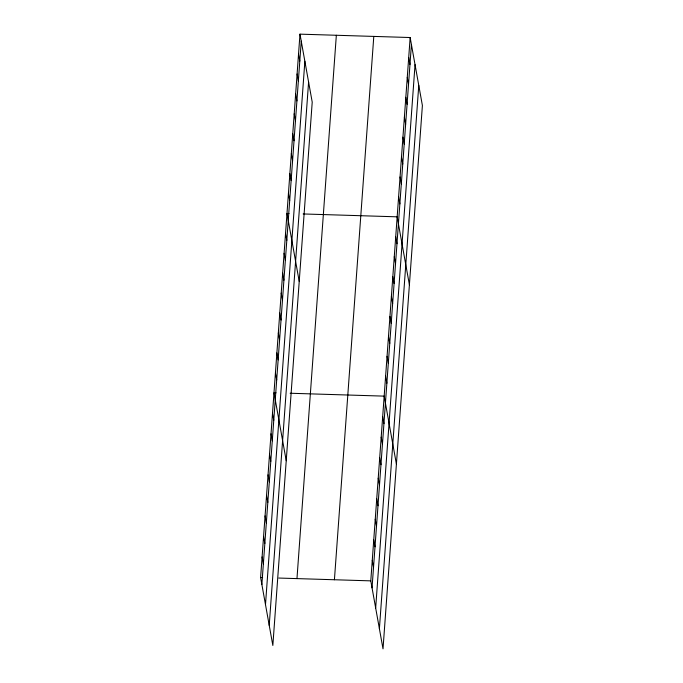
<?xml version="1.0" encoding="UTF-8"?>
<svg xmlns="http://www.w3.org/2000/svg" width="683" height="683" viewBox="0 0 683 683"><rect width="100%" height="100%" fill="white"/><g stroke="black" fill="none" stroke-linecap="round" stroke-linejoin="round"><path stroke-width="1.02" d="M299.982 34.15L312.216 102.134L272.841 645.469L260.607 577.494L299.982 34.15L410.159 37.531L422.393 105.506L383.018 648.85L370.784 580.866L410.159 37.531M261.871 584.486L301.246 41.142M265.491 604.609L304.866 61.274M269.222 625.346L308.596 82.003M296.968 578.603L336.343 35.268M334.422 579.756L373.797 36.412M372.039 587.858L411.414 44.523M375.667 607.99L415.042 64.646M379.398 628.727L418.773 85.384M289.011 213.514L286.988 213.455L299.222 281.439M303.15 213.95L397.164 216.827L409.399 284.811M276.017 392.819L273.994 392.751L286.228 460.735M290.155 393.246L384.17 396.131L396.405 464.116M260.607 577.494L262.631 577.553M278.784 578.049L370.784 580.866M408.716 57.449L409.971 64.441M407.273 77.375L408.528 84.368M405.83 97.293L407.085 104.294M404.387 117.22L405.642 124.212M402.944 137.138L404.199 144.139M401.493 157.064L402.757 164.057M400.05 176.982L401.314 183.983M398.607 196.909L399.871 203.901M395.722 236.753L396.977 243.746M394.279 256.671L395.534 263.672M392.836 276.598L394.091 283.59M391.393 296.516L392.648 303.517M389.95 316.442L391.205 323.435M388.499 336.36L389.762 343.361M387.056 356.287L388.32 363.279M385.613 376.213L386.877 383.206M382.685 416.656L383.94 423.656M381.199 437.188L382.454 444.181M379.705 457.712L380.969 464.705M378.22 478.237L379.483 485.229M298.539 54.077L299.803 61.069M376.734 498.761L377.989 505.762M297.096 73.995L298.351 80.987M375.249 519.285L376.504 526.286M295.654 93.921L296.909 100.913M373.755 539.818L375.018 546.81M294.211 113.839L295.466 120.831M372.269 560.342L373.533 567.334M292.768 133.766L294.023 140.758M291.325 153.684L292.58 160.676M289.882 173.61L291.137 180.602M288.431 193.528L289.694 200.52M285.545 233.373L286.809 240.373M284.102 253.299L285.357 260.291M282.66 273.217L283.915 280.218M281.217 293.144L282.472 300.136M279.774 313.062L281.029 320.062M278.331 332.988L279.586 339.98M276.888 352.906L278.143 359.907M275.437 372.833L276.7 379.825M272.508 413.283L273.763 420.276M271.023 433.807L272.278 440.8M269.537 454.332L270.792 461.324M268.043 474.856L269.307 481.856M266.558 495.388L267.821 502.381M265.072 515.913L266.327 522.905M263.587 536.437L264.842 543.429M262.093 556.961L263.356 563.962"/></g></svg>
